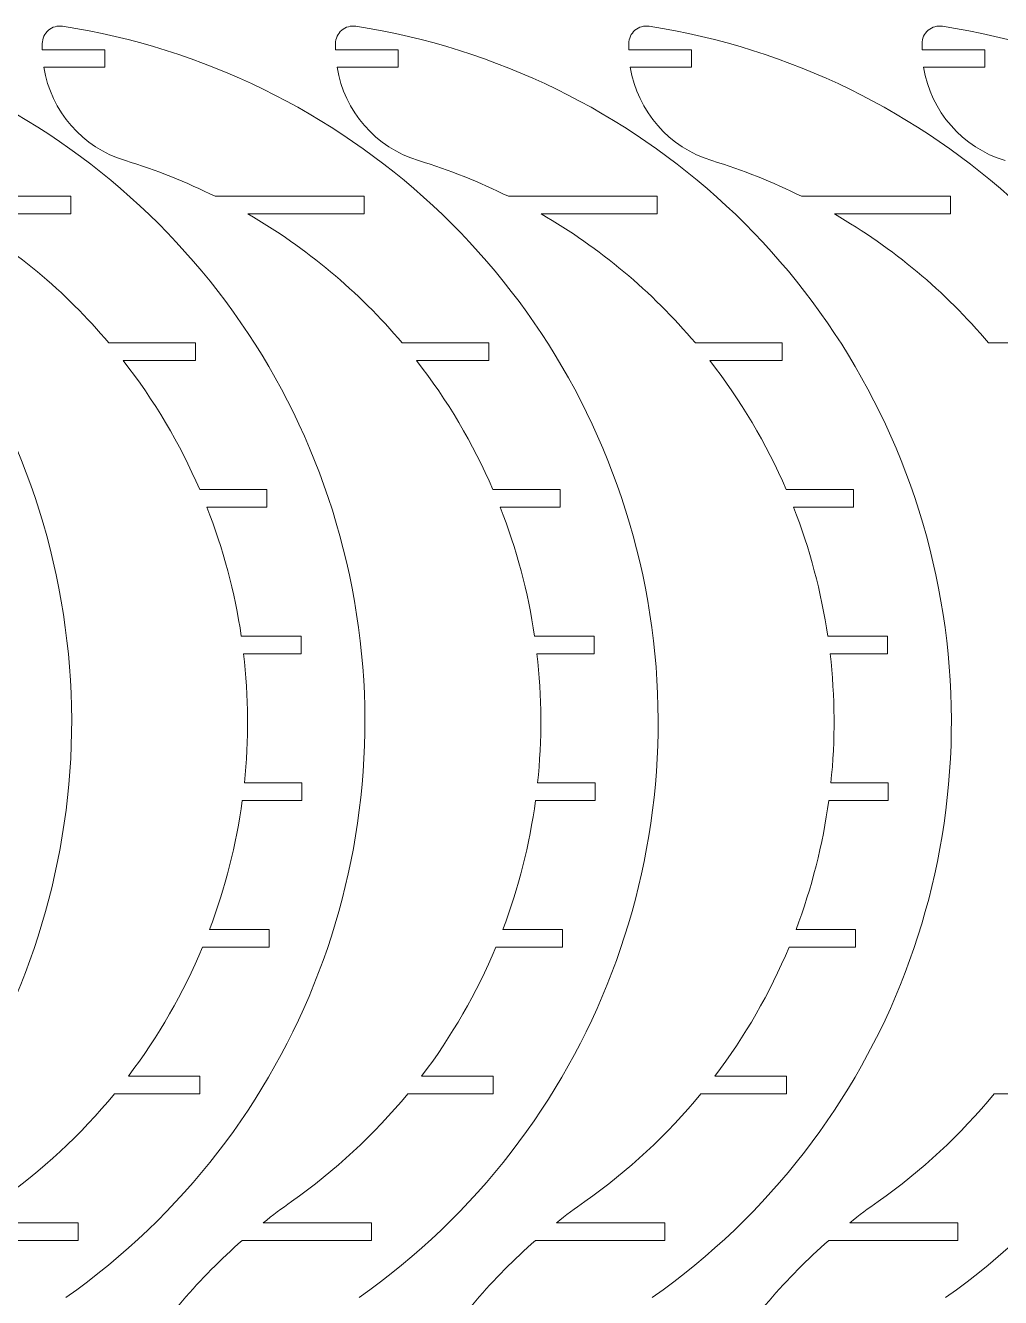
# Model space of a CAD drawing. Header units: millimetres. Extents: x -5830 to -1938, y -580 to 2011.
# Drawn here: x -5247.6 to -5081.3, y -72.1 to 144.8 of the extents above; entities that cross this region are included whole.
import ezdxf

# ---------------------------------------------------------------- set-up
doc = ezdxf.new("R2010")
doc.units = ezdxf.units.MM
doc.header["$MEASUREMENT"] = 0
doc.layers.add('layer 1', color=7, linetype='Continuous')

msp = doc.modelspace()

# ---------------------------------------------------------------- linework, layer by layer
at = {"layer": 'layer 1', "lineweight": 9}
for points in [[(-5290.6852, -72.1119), (-5250.648, -43.9736), (-5231.7079, 5.6574), (-5242.8199, 53.3151), (-5242.8199, 53.3151), (-5253.9318, 100.9729), (-5292.8696, 137.109), (-5341.2231, 144.6378)], [(-5290.6852, -72.1119), (-5250.648, -43.9736), (-5231.7079, 5.6574), (-5242.8199, 53.3151), (-5242.8199, 53.3151), (-5253.9318, 100.9729), (-5292.8696, 137.109), (-5341.2231, 144.6378)], [(-5240.6852, -72.1119), (-5200.648, -43.9736), (-5181.7079, 5.6574), (-5192.8199, 53.3151), (-5192.8199, 53.3151), (-5203.9318, 100.9729), (-5242.8696, 137.109), (-5291.2231, 144.6378)], [(-5240.6852, -72.1119), (-5200.648, -43.9736), (-5181.7079, 5.6574), (-5192.8199, 53.3151), (-5192.8199, 53.3151), (-5203.9318, 100.9729), (-5242.8696, 137.109), (-5291.2231, 144.6378)], [(-5241.2237, 144.6379), (-5242.0895, 144.7727), (-5242.971, 144.5223), (-5243.6366, 143.9523), (-5243.6366, 143.9523), (-5244.3021, 143.3824), (-5244.6852, 142.5499), (-5244.6852, 141.6736)], [(-5241.2237, 144.6379), (-5242.0895, 144.7727), (-5242.971, 144.5223), (-5243.6366, 143.9523), (-5243.6366, 143.9523), (-5244.3021, 143.3824), (-5244.6852, 142.5499), (-5244.6852, 141.6736)], [(-5190.6852, -72.1119), (-5150.648, -43.9736), (-5131.7079, 5.6574), (-5142.8199, 53.3151), (-5142.8199, 53.3151), (-5153.9318, 100.9729), (-5192.8696, 137.109), (-5241.2231, 144.6378)], [(-5190.6852, -72.1119), (-5150.648, -43.9736), (-5131.7079, 5.6574), (-5142.8199, 53.3151), (-5142.8199, 53.3151), (-5153.9318, 100.9729), (-5192.8696, 137.109), (-5241.2231, 144.6378)], [(-5191.2237, 144.6379), (-5192.0895, 144.7727), (-5192.971, 144.5223), (-5193.6366, 143.9523), (-5193.6366, 143.9523), (-5194.3021, 143.3824), (-5194.6852, 142.5499), (-5194.6852, 141.6736)], [(-5191.2237, 144.6379), (-5192.0895, 144.7727), (-5192.971, 144.5223), (-5193.6366, 143.9523), (-5193.6366, 143.9523), (-5194.3021, 143.3824), (-5194.6852, 142.5499), (-5194.6852, 141.6736)], [(-5140.6852, -72.1119), (-5100.648, -43.9736), (-5081.7079, 5.6574), (-5092.8199, 53.3151), (-5092.8199, 53.3151), (-5103.9318, 100.9729), (-5142.8696, 137.109), (-5191.2231, 144.6378)], [(-5140.6852, -72.1119), (-5100.648, -43.9736), (-5081.7079, 5.6574), (-5092.8199, 53.3151), (-5092.8199, 53.3151), (-5103.9318, 100.9729), (-5142.8696, 137.109), (-5191.2231, 144.6378)], [(-5141.2237, 144.6379), (-5142.0895, 144.7727), (-5142.971, 144.5223), (-5143.6366, 143.9523), (-5143.6366, 143.9523), (-5144.3021, 143.3824), (-5144.6852, 142.5499), (-5144.6852, 141.6736)], [(-5141.2237, 144.6379), (-5142.0895, 144.7727), (-5142.971, 144.5223), (-5143.6366, 143.9523), (-5143.6366, 143.9523), (-5144.3021, 143.3824), (-5144.6852, 142.5499), (-5144.6852, 141.6736)], [(-5090.6852, -72.1119), (-5050.648, -43.9736), (-5031.7079, 5.6574), (-5042.8199, 53.3151), (-5042.8199, 53.3151), (-5053.9318, 100.9729), (-5092.8696, 137.109), (-5141.2231, 144.6378)], [(-5090.6852, -72.1119), (-5050.648, -43.9736), (-5031.7079, 5.6574), (-5042.8199, 53.3151), (-5042.8199, 53.3151), (-5053.9318, 100.9729), (-5092.8696, 137.109), (-5141.2231, 144.6378)], [(-5091.2237, 144.6379), (-5092.0895, 144.7727), (-5092.971, 144.5223), (-5093.6366, 143.9523), (-5093.6366, 143.9523), (-5094.3021, 143.3824), (-5094.6852, 142.5499), (-5094.6852, 141.6736)], [(-5091.2237, 144.6379), (-5092.0895, 144.7727), (-5092.971, 144.5223), (-5093.6366, 143.9523), (-5093.6366, 143.9523), (-5094.3021, 143.3824), (-5094.6852, 142.5499), (-5094.6852, 141.6736)], [(-5040.6852, -72.1119), (-5000.648, -43.9736), (-4981.7079, 5.6574), (-4992.8199, 53.3151), (-4992.8199, 53.3151), (-5003.9318, 100.9729), (-5042.8696, 137.109), (-5091.2231, 144.6378)], [(-5040.6852, -72.1119), (-5000.648, -43.9736), (-4981.7079, 5.6574), (-4992.8199, 53.3151), (-4992.8199, 53.3151), (-5003.9318, 100.9729), (-5042.8696, 137.109), (-5091.2231, 144.6378)]]:
    msp.add_open_spline(points, degree=3, knots=[0, 0, 0, 0, 0.33333333, 0.33333333, 0.33333333, 0.33333333, 1, 1, 1, 1], dxfattribs=at)
for points in [[(-5244.6852, 140.849), (-5244.6852, 140.849), (-5244.6852, 141.6736), (-5244.6852, 141.6736)], [(-5244.6852, 140.849), (-5244.6852, 140.849), (-5244.6852, 141.6736), (-5244.6852, 141.6736)], [(-5194.6852, 140.849), (-5194.6852, 140.849), (-5194.6852, 141.6736), (-5194.6852, 141.6736)], [(-5194.6852, 140.849), (-5194.6852, 140.849), (-5194.6852, 141.6736), (-5194.6852, 141.6736)], [(-5144.6852, 140.849), (-5144.6852, 140.849), (-5144.6852, 141.6736), (-5144.6852, 141.6736)], [(-5144.6852, 140.849), (-5144.6852, 140.849), (-5144.6852, 141.6736), (-5144.6852, 141.6736)], [(-5094.6852, 140.849), (-5094.6852, 140.849), (-5094.6852, 141.6736), (-5094.6852, 141.6736)], [(-5094.6852, 140.849), (-5094.6852, 140.849), (-5094.6852, 141.6736), (-5094.6852, 141.6736)], [(-5244.6852, 140.849), (-5244.6852, 140.7786), (-5244.6849, 140.7083), (-5244.6841, 140.6379)], [(-5244.6852, 140.849), (-5244.6852, 140.7786), (-5244.6849, 140.7083), (-5244.6841, 140.6379)], [(-5234.0005, 140.6379), (-5234.0005, 140.6379), (-5244.6841, 140.6379), (-5244.6841, 140.6379)], [(-5234.0005, 140.6379), (-5234.0005, 140.6379), (-5244.6841, 140.6379), (-5244.6841, 140.6379)], [(-5234.0005, 140.6379), (-5234.0005, 140.6379), (-5234.0005, 137.6379), (-5234.0005, 137.6379)], [(-5234.0005, 140.6379), (-5234.0005, 140.6379), (-5234.0005, 137.6379), (-5234.0005, 137.6379)], [(-5194.6852, 140.849), (-5194.6852, 140.7786), (-5194.6849, 140.7083), (-5194.6841, 140.6379)], [(-5194.6852, 140.849), (-5194.6852, 140.7786), (-5194.6849, 140.7083), (-5194.6841, 140.6379)], [(-5184.0005, 140.6379), (-5184.0005, 140.6379), (-5194.6841, 140.6379), (-5194.6841, 140.6379)], [(-5184.0005, 140.6379), (-5184.0005, 140.6379), (-5194.6841, 140.6379), (-5194.6841, 140.6379)], [(-5184.0005, 140.6379), (-5184.0005, 140.6379), (-5184.0005, 137.6379), (-5184.0005, 137.6379)], [(-5184.0005, 140.6379), (-5184.0005, 140.6379), (-5184.0005, 137.6379), (-5184.0005, 137.6379)], [(-5144.6852, 140.849), (-5144.6852, 140.7786), (-5144.6849, 140.7083), (-5144.6841, 140.6379)], [(-5144.6852, 140.849), (-5144.6852, 140.7786), (-5144.6849, 140.7083), (-5144.6841, 140.6379)], [(-5134.0005, 140.6379), (-5134.0005, 140.6379), (-5144.6841, 140.6379), (-5144.6841, 140.6379)], [(-5134.0005, 140.6379), (-5134.0005, 140.6379), (-5144.6841, 140.6379), (-5144.6841, 140.6379)], [(-5134.0005, 140.6379), (-5134.0005, 140.6379), (-5134.0005, 137.6379), (-5134.0005, 137.6379)], [(-5134.0005, 140.6379), (-5134.0005, 140.6379), (-5134.0005, 137.6379), (-5134.0005, 137.6379)], [(-5094.6852, 140.849), (-5094.6852, 140.7786), (-5094.6849, 140.7083), (-5094.6841, 140.6379)], [(-5094.6852, 140.849), (-5094.6852, 140.7786), (-5094.6849, 140.7083), (-5094.6841, 140.6379)], [(-5084.0005, 140.6379), (-5084.0005, 140.6379), (-5094.6841, 140.6379), (-5094.6841, 140.6379)], [(-5084.0005, 140.6379), (-5084.0005, 140.6379), (-5094.6841, 140.6379), (-5094.6841, 140.6379)], [(-5084.0005, 140.6379), (-5084.0005, 140.6379), (-5084.0005, 137.6379), (-5084.0005, 137.6379)], [(-5084.0005, 140.6379), (-5084.0005, 140.6379), (-5084.0005, 137.6379), (-5084.0005, 137.6379)], [(-5244.4258, 137.6379), (-5243.2021, 130.115), (-5237.8089, 123.9416), (-5230.5186, 121.7186)], [(-5234.0005, 137.6379), (-5234.0005, 137.6379), (-5244.4258, 137.6379), (-5244.4258, 137.6379)], [(-5244.4258, 137.6379), (-5243.2021, 130.115), (-5237.8089, 123.9416), (-5230.5186, 121.7186)], [(-5234.0005, 137.6379), (-5234.0005, 137.6379), (-5244.4258, 137.6379), (-5244.4258, 137.6379)], [(-5194.4258, 137.6379), (-5193.2021, 130.115), (-5187.8089, 123.9416), (-5180.5186, 121.7186)], [(-5184.0005, 137.6379), (-5184.0005, 137.6379), (-5194.4258, 137.6379), (-5194.4258, 137.6379)], [(-5194.4258, 137.6379), (-5193.2021, 130.115), (-5187.8089, 123.9416), (-5180.5186, 121.7186)], [(-5184.0005, 137.6379), (-5184.0005, 137.6379), (-5194.4258, 137.6379), (-5194.4258, 137.6379)], [(-5144.4258, 137.6379), (-5143.2021, 130.115), (-5137.8089, 123.9416), (-5130.5186, 121.7186)], [(-5134.0005, 137.6379), (-5134.0005, 137.6379), (-5144.4258, 137.6379), (-5144.4258, 137.6379)], [(-5144.4258, 137.6379), (-5143.2021, 130.115), (-5137.8089, 123.9416), (-5130.5186, 121.7186)], [(-5134.0005, 137.6379), (-5134.0005, 137.6379), (-5144.4258, 137.6379), (-5144.4258, 137.6379)], [(-5094.4258, 137.6379), (-5093.2021, 130.115), (-5087.8089, 123.9416), (-5080.5186, 121.7186)], [(-5084.0005, 137.6379), (-5084.0005, 137.6379), (-5094.4258, 137.6379), (-5094.4258, 137.6379)], [(-5094.4258, 137.6379), (-5093.2021, 130.115), (-5087.8089, 123.9416), (-5080.5186, 121.7186)], [(-5084.0005, 137.6379), (-5084.0005, 137.6379), (-5094.4258, 137.6379), (-5094.4258, 137.6379)], [(-5215.2221, 115.6379), (-5220.1452, 118.0817), (-5225.2613, 120.1155), (-5230.5186, 121.7186)], [(-5215.2221, 115.6379), (-5220.1452, 118.0817), (-5225.2613, 120.1155), (-5230.5186, 121.7186)], [(-5165.2221, 115.6379), (-5170.1452, 118.0817), (-5175.2613, 120.1155), (-5180.5186, 121.7186)], [(-5165.2221, 115.6379), (-5170.1452, 118.0817), (-5175.2613, 120.1155), (-5180.5186, 121.7186)], [(-5115.2221, 115.6379), (-5120.1452, 118.0817), (-5125.2613, 120.1155), (-5130.5186, 121.7186)], [(-5115.2221, 115.6379), (-5120.1452, 118.0817), (-5125.2613, 120.1155), (-5130.5186, 121.7186)], [(-5239.8293, 115.6379), (-5239.8293, 115.6379), (-5265.2221, 115.6379), (-5265.2221, 115.6379)], [(-5239.8293, 115.6379), (-5239.8293, 115.6379), (-5265.2221, 115.6379), (-5265.2221, 115.6379)], [(-5239.8293, 115.6379), (-5239.8293, 115.6379), (-5239.8293, 112.6379), (-5239.8293, 112.6379)], [(-5239.8293, 115.6379), (-5239.8293, 115.6379), (-5239.8293, 112.6379), (-5239.8293, 112.6379)], [(-5189.8293, 115.6379), (-5189.8293, 115.6379), (-5215.2221, 115.6379), (-5215.2221, 115.6379)], [(-5189.8293, 115.6379), (-5189.8293, 115.6379), (-5215.2221, 115.6379), (-5215.2221, 115.6379)], [(-5189.8293, 115.6379), (-5189.8293, 115.6379), (-5189.8293, 112.6379), (-5189.8293, 112.6379)], [(-5189.8293, 115.6379), (-5189.8293, 115.6379), (-5189.8293, 112.6379), (-5189.8293, 112.6379)], [(-5139.8293, 115.6379), (-5139.8293, 115.6379), (-5165.2221, 115.6379), (-5165.2221, 115.6379)], [(-5139.8293, 115.6379), (-5139.8293, 115.6379), (-5165.2221, 115.6379), (-5165.2221, 115.6379)], [(-5139.8293, 115.6379), (-5139.8293, 115.6379), (-5139.8293, 112.6379), (-5139.8293, 112.6379)], [(-5139.8293, 115.6379), (-5139.8293, 115.6379), (-5139.8293, 112.6379), (-5139.8293, 112.6379)], [(-5089.8293, 115.6379), (-5089.8293, 115.6379), (-5115.2221, 115.6379), (-5115.2221, 115.6379)], [(-5089.8293, 115.6379), (-5089.8293, 115.6379), (-5115.2221, 115.6379), (-5115.2221, 115.6379)], [(-5089.8293, 115.6379), (-5089.8293, 115.6379), (-5089.8293, 112.6379), (-5089.8293, 112.6379)], [(-5089.8293, 115.6379), (-5089.8293, 115.6379), (-5089.8293, 112.6379), (-5089.8293, 112.6379)], [(-5233.3273, 90.6379), (-5240.7631, 99.4311), (-5249.662, 106.8738), (-5259.6313, 112.6379)], [(-5239.8293, 112.6379), (-5239.8293, 112.6379), (-5259.6313, 112.6379), (-5259.6313, 112.6379)], [(-5233.3273, 90.6379), (-5240.7631, 99.4311), (-5249.662, 106.8738), (-5259.6313, 112.6379)], [(-5239.8293, 112.6379), (-5239.8293, 112.6379), (-5259.6313, 112.6379), (-5259.6313, 112.6379)], [(-5183.3273, 90.6379), (-5190.7631, 99.4311), (-5199.662, 106.8738), (-5209.6313, 112.6379)], [(-5189.8293, 112.6379), (-5189.8293, 112.6379), (-5209.6313, 112.6379), (-5209.6313, 112.6379)], [(-5183.3273, 90.6379), (-5190.7631, 99.4311), (-5199.662, 106.8738), (-5209.6313, 112.6379)], [(-5189.8293, 112.6379), (-5189.8293, 112.6379), (-5209.6313, 112.6379), (-5209.6313, 112.6379)], [(-5133.3273, 90.6379), (-5140.7631, 99.4311), (-5149.662, 106.8738), (-5159.6313, 112.6379)], [(-5139.8293, 112.6379), (-5139.8293, 112.6379), (-5159.6313, 112.6379), (-5159.6313, 112.6379)], [(-5133.3273, 90.6379), (-5140.7631, 99.4311), (-5149.662, 106.8738), (-5159.6313, 112.6379)], [(-5139.8293, 112.6379), (-5139.8293, 112.6379), (-5159.6313, 112.6379), (-5159.6313, 112.6379)], [(-5083.3273, 90.6379), (-5090.7631, 99.4311), (-5099.662, 106.8738), (-5109.6313, 112.6379)], [(-5089.8293, 112.6379), (-5089.8293, 112.6379), (-5109.6313, 112.6379), (-5109.6313, 112.6379)], [(-5083.3273, 90.6379), (-5090.7631, 99.4311), (-5099.662, 106.8738), (-5109.6313, 112.6379)], [(-5089.8293, 112.6379), (-5089.8293, 112.6379), (-5109.6313, 112.6379), (-5109.6313, 112.6379)], [(-5218.5391, 90.6379), (-5218.5391, 90.6379), (-5233.3273, 90.6379), (-5233.3273, 90.6379)], [(-5218.5391, 90.6379), (-5218.5391, 90.6379), (-5233.3273, 90.6379), (-5233.3273, 90.6379)], [(-5218.5391, 90.6379), (-5218.5391, 90.6379), (-5218.5391, 87.6379), (-5218.5391, 87.6379)], [(-5218.5391, 90.6379), (-5218.5391, 90.6379), (-5218.5391, 87.6379), (-5218.5391, 87.6379)], [(-5168.5391, 90.6379), (-5168.5391, 90.6379), (-5183.3273, 90.6379), (-5183.3273, 90.6379)], [(-5168.5391, 90.6379), (-5168.5391, 90.6379), (-5183.3273, 90.6379), (-5183.3273, 90.6379)], [(-5168.5391, 90.6379), (-5168.5391, 90.6379), (-5168.5391, 87.6379), (-5168.5391, 87.6379)], [(-5168.5391, 90.6379), (-5168.5391, 90.6379), (-5168.5391, 87.6379), (-5168.5391, 87.6379)], [(-5118.5391, 90.6379), (-5118.5391, 90.6379), (-5133.3273, 90.6379), (-5133.3273, 90.6379)], [(-5118.5391, 90.6379), (-5118.5391, 90.6379), (-5133.3273, 90.6379), (-5133.3273, 90.6379)], [(-5118.5391, 90.6379), (-5118.5391, 90.6379), (-5118.5391, 87.6379), (-5118.5391, 87.6379)], [(-5118.5391, 90.6379), (-5118.5391, 90.6379), (-5118.5391, 87.6379), (-5118.5391, 87.6379)], [(-5068.5391, 90.6379), (-5068.5391, 90.6379), (-5083.3273, 90.6379), (-5083.3273, 90.6379)], [(-5068.5391, 90.6379), (-5068.5391, 90.6379), (-5083.3273, 90.6379), (-5083.3273, 90.6379)], [(-5217.8478, 65.6379), (-5221.2351, 73.4992), (-5225.6178, 80.8929), (-5230.8882, 87.6379)], [(-5218.5391, 87.6379), (-5218.5391, 87.6379), (-5230.8882, 87.6379), (-5230.8882, 87.6379)], [(-5217.8478, 65.6379), (-5221.2351, 73.4992), (-5225.6178, 80.8929), (-5230.8882, 87.6379)], [(-5218.5391, 87.6379), (-5218.5391, 87.6379), (-5230.8882, 87.6379), (-5230.8882, 87.6379)], [(-5167.8478, 65.6379), (-5171.2351, 73.4992), (-5175.6178, 80.8929), (-5180.8882, 87.6379)], [(-5168.5391, 87.6379), (-5168.5391, 87.6379), (-5180.8882, 87.6379), (-5180.8882, 87.6379)], [(-5167.8478, 65.6379), (-5171.2351, 73.4992), (-5175.6178, 80.8929), (-5180.8882, 87.6379)], [(-5168.5391, 87.6379), (-5168.5391, 87.6379), (-5180.8882, 87.6379), (-5180.8882, 87.6379)], [(-5117.8478, 65.6379), (-5121.2351, 73.4992), (-5125.6178, 80.8929), (-5130.8882, 87.6379)], [(-5118.5391, 87.6379), (-5118.5391, 87.6379), (-5130.8882, 87.6379), (-5130.8882, 87.6379)], [(-5117.8478, 65.6379), (-5121.2351, 73.4992), (-5125.6178, 80.8929), (-5130.8882, 87.6379)], [(-5118.5391, 87.6379), (-5118.5391, 87.6379), (-5130.8882, 87.6379), (-5130.8882, 87.6379)], [(-5206.3975, 65.6379), (-5206.3975, 65.6379), (-5217.8478, 65.6379), (-5217.8478, 65.6379)], [(-5206.3975, 65.6379), (-5206.3975, 65.6379), (-5217.8478, 65.6379), (-5217.8478, 65.6379)], [(-5206.3975, 65.6379), (-5206.3975, 65.6379), (-5206.3975, 62.6379), (-5206.3975, 62.6379)], [(-5206.3975, 65.6379), (-5206.3975, 65.6379), (-5206.3975, 62.6379), (-5206.3975, 62.6379)], [(-5156.3975, 65.6379), (-5156.3975, 65.6379), (-5167.8478, 65.6379), (-5167.8478, 65.6379)], [(-5156.3975, 65.6379), (-5156.3975, 65.6379), (-5167.8478, 65.6379), (-5167.8478, 65.6379)], [(-5156.3975, 65.6379), (-5156.3975, 65.6379), (-5156.3975, 62.6379), (-5156.3975, 62.6379)], [(-5156.3975, 65.6379), (-5156.3975, 65.6379), (-5156.3975, 62.6379), (-5156.3975, 62.6379)], [(-5106.3975, 65.6379), (-5106.3975, 65.6379), (-5117.8478, 65.6379), (-5117.8478, 65.6379)], [(-5106.3975, 65.6379), (-5106.3975, 65.6379), (-5117.8478, 65.6379), (-5117.8478, 65.6379)], [(-5106.3975, 65.6379), (-5106.3975, 65.6379), (-5106.3975, 62.6379), (-5106.3975, 62.6379)], [(-5106.3975, 65.6379), (-5106.3975, 65.6379), (-5106.3975, 62.6379), (-5106.3975, 62.6379)], [(-5210.7525, 40.6379), (-5211.862, 48.1704), (-5213.828, 55.5516), (-5216.6125, 62.6379)], [(-5206.3975, 62.6379), (-5206.3975, 62.6379), (-5216.6125, 62.6379), (-5216.6125, 62.6379)], [(-5210.7525, 40.6379), (-5211.862, 48.1704), (-5213.828, 55.5516), (-5216.6125, 62.6379)], [(-5206.3975, 62.6379), (-5206.3975, 62.6379), (-5216.6125, 62.6379), (-5216.6125, 62.6379)], [(-5160.7525, 40.6379), (-5161.862, 48.1704), (-5163.828, 55.5516), (-5166.6125, 62.6379)], [(-5156.3975, 62.6379), (-5156.3975, 62.6379), (-5166.6125, 62.6379), (-5166.6125, 62.6379)], [(-5160.7525, 40.6379), (-5161.862, 48.1704), (-5163.828, 55.5516), (-5166.6125, 62.6379)], [(-5156.3975, 62.6379), (-5156.3975, 62.6379), (-5166.6125, 62.6379), (-5166.6125, 62.6379)], [(-5110.7525, 40.6379), (-5111.862, 48.1704), (-5113.828, 55.5516), (-5116.6125, 62.6379)], [(-5106.3975, 62.6379), (-5106.3975, 62.6379), (-5116.6125, 62.6379), (-5116.6125, 62.6379)], [(-5110.7525, 40.6379), (-5111.862, 48.1704), (-5113.828, 55.5516), (-5116.6125, 62.6379)], [(-5106.3975, 62.6379), (-5106.3975, 62.6379), (-5116.6125, 62.6379), (-5116.6125, 62.6379)], [(-5200.5732, 40.6379), (-5200.5732, 40.6379), (-5210.7525, 40.6379), (-5210.7525, 40.6379)], [(-5200.5732, 40.6379), (-5200.5732, 40.6379), (-5210.7525, 40.6379), (-5210.7525, 40.6379)], [(-5200.5732, 40.6379), (-5200.5732, 40.6379), (-5200.5732, 37.6379), (-5200.5732, 37.6379)], [(-5200.5732, 40.6379), (-5200.5732, 40.6379), (-5200.5732, 37.6379), (-5200.5732, 37.6379)], [(-5150.5732, 40.6379), (-5150.5732, 40.6379), (-5160.7525, 40.6379), (-5160.7525, 40.6379)], [(-5150.5732, 40.6379), (-5150.5732, 40.6379), (-5160.7525, 40.6379), (-5160.7525, 40.6379)], [(-5150.5732, 40.6379), (-5150.5732, 40.6379), (-5150.5732, 37.6379), (-5150.5732, 37.6379)], [(-5150.5732, 40.6379), (-5150.5732, 40.6379), (-5150.5732, 37.6379), (-5150.5732, 37.6379)], [(-5100.5732, 40.6379), (-5100.5732, 40.6379), (-5110.7525, 40.6379), (-5110.7525, 40.6379)], [(-5100.5732, 40.6379), (-5100.5732, 40.6379), (-5110.7525, 40.6379), (-5110.7525, 40.6379)], [(-5100.5732, 40.6379), (-5100.5732, 40.6379), (-5100.5732, 37.6379), (-5100.5732, 37.6379)], [(-5100.5732, 40.6379), (-5100.5732, 40.6379), (-5100.5732, 37.6379), (-5100.5732, 37.6379)], [(-5200.5732, 37.6379), (-5200.5732, 37.6379), (-5210.357, 37.6379), (-5210.357, 37.6379)], [(-5200.5732, 37.6379), (-5200.5732, 37.6379), (-5210.357, 37.6379), (-5210.357, 37.6379)], [(-5210.2305, 15.6379), (-5209.4634, 22.9534), (-5209.5058, 30.3312), (-5210.3569, 37.6374)], [(-5210.2305, 15.6379), (-5209.4634, 22.9534), (-5209.5058, 30.3312), (-5210.3569, 37.6374)], [(-5150.5732, 37.6379), (-5150.5732, 37.6379), (-5160.357, 37.6379), (-5160.357, 37.6379)], [(-5150.5732, 37.6379), (-5150.5732, 37.6379), (-5160.357, 37.6379), (-5160.357, 37.6379)], [(-5160.2305, 15.6379), (-5159.4634, 22.9534), (-5159.5058, 30.3312), (-5160.3569, 37.6374)], [(-5160.2305, 15.6379), (-5159.4634, 22.9534), (-5159.5058, 30.3312), (-5160.3569, 37.6374)], [(-5100.5732, 37.6379), (-5100.5732, 37.6379), (-5110.357, 37.6379), (-5110.357, 37.6379)], [(-5100.5732, 37.6379), (-5100.5732, 37.6379), (-5110.357, 37.6379), (-5110.357, 37.6379)], [(-5110.2305, 15.6379), (-5109.4634, 22.9534), (-5109.5058, 30.3312), (-5110.3569, 37.6374)], [(-5110.2305, 15.6379), (-5109.4634, 22.9534), (-5109.5058, 30.3312), (-5110.3569, 37.6374)], [(-5200.439, 15.6379), (-5200.439, 15.6379), (-5210.2305, 15.6379), (-5210.2305, 15.6379)], [(-5200.439, 15.6379), (-5200.439, 15.6379), (-5210.2305, 15.6379), (-5210.2305, 15.6379)], [(-5200.439, 12.6379), (-5200.439, 12.6379), (-5200.439, 15.6379), (-5200.439, 15.6379)], [(-5200.439, 12.6379), (-5200.439, 12.6379), (-5200.439, 15.6379), (-5200.439, 15.6379)], [(-5150.439, 15.6379), (-5150.439, 15.6379), (-5160.2305, 15.6379), (-5160.2305, 15.6379)], [(-5150.439, 15.6379), (-5150.439, 15.6379), (-5160.2305, 15.6379), (-5160.2305, 15.6379)], [(-5150.439, 12.6379), (-5150.439, 12.6379), (-5150.439, 15.6379), (-5150.439, 15.6379)], [(-5150.439, 12.6379), (-5150.439, 12.6379), (-5150.439, 15.6379), (-5150.439, 15.6379)], [(-5100.439, 15.6379), (-5100.439, 15.6379), (-5110.2305, 15.6379), (-5110.2305, 15.6379)], [(-5100.439, 15.6379), (-5100.439, 15.6379), (-5110.2305, 15.6379), (-5110.2305, 15.6379)], [(-5100.439, 12.6379), (-5100.439, 12.6379), (-5100.439, 15.6379), (-5100.439, 15.6379)], [(-5100.439, 12.6379), (-5100.439, 12.6379), (-5100.439, 15.6379), (-5100.439, 15.6379)], [(-5216.1715, -9.3621), (-5213.4825, -2.2643), (-5211.6102, 5.1166), (-5210.591, 12.6379)], [(-5216.1715, -9.3621), (-5213.4825, -2.2643), (-5211.6102, 5.1166), (-5210.591, 12.6379)], [(-5200.439, 12.6379), (-5200.439, 12.6379), (-5210.591, 12.6379), (-5210.591, 12.6379)], [(-5200.439, 12.6379), (-5200.439, 12.6379), (-5210.591, 12.6379), (-5210.591, 12.6379)], [(-5166.1715, -9.3621), (-5163.4825, -2.2643), (-5161.6102, 5.1166), (-5160.591, 12.6379)], [(-5166.1715, -9.3621), (-5163.4825, -2.2643), (-5161.6102, 5.1166), (-5160.591, 12.6379)], [(-5150.439, 12.6379), (-5150.439, 12.6379), (-5160.591, 12.6379), (-5160.591, 12.6379)], [(-5150.439, 12.6379), (-5150.439, 12.6379), (-5160.591, 12.6379), (-5160.591, 12.6379)], [(-5116.1715, -9.3621), (-5113.4825, -2.2643), (-5111.6102, 5.1166), (-5110.591, 12.6379)], [(-5116.1715, -9.3621), (-5113.4825, -2.2643), (-5111.6102, 5.1166), (-5110.591, 12.6379)], [(-5100.439, 12.6379), (-5100.439, 12.6379), (-5110.591, 12.6379), (-5110.591, 12.6379)], [(-5100.439, 12.6379), (-5100.439, 12.6379), (-5110.591, 12.6379), (-5110.591, 12.6379)], [(-5206.0048, -9.3621), (-5206.0048, -9.3621), (-5216.1715, -9.3621), (-5216.1715, -9.3621)], [(-5206.0048, -9.3621), (-5206.0048, -9.3621), (-5216.1715, -9.3621), (-5216.1715, -9.3621)], [(-5206.0048, -12.3621), (-5206.0048, -12.3621), (-5206.0048, -9.3621), (-5206.0048, -9.3621)], [(-5206.0048, -12.3621), (-5206.0048, -12.3621), (-5206.0048, -9.3621), (-5206.0048, -9.3621)], [(-5156.0048, -9.3621), (-5156.0048, -9.3621), (-5166.1715, -9.3621), (-5166.1715, -9.3621)], [(-5156.0048, -9.3621), (-5156.0048, -9.3621), (-5166.1715, -9.3621), (-5166.1715, -9.3621)], [(-5156.0048, -12.3621), (-5156.0048, -12.3621), (-5156.0048, -9.3621), (-5156.0048, -9.3621)], [(-5156.0048, -12.3621), (-5156.0048, -12.3621), (-5156.0048, -9.3621), (-5156.0048, -9.3621)], [(-5106.0048, -9.3621), (-5106.0048, -9.3621), (-5116.1715, -9.3621), (-5116.1715, -9.3621)], [(-5106.0048, -9.3621), (-5106.0048, -9.3621), (-5116.1715, -9.3621), (-5116.1715, -9.3621)], [(-5106.0048, -12.3621), (-5106.0048, -12.3621), (-5106.0048, -9.3621), (-5106.0048, -9.3621)], [(-5106.0048, -12.3621), (-5106.0048, -12.3621), (-5106.0048, -9.3621), (-5106.0048, -9.3621)], [(-5230.0085, -34.3621), (-5224.8765, -27.5954), (-5220.6274, -20.2026), (-5217.3638, -12.3621)], [(-5230.0085, -34.3621), (-5224.8765, -27.5954), (-5220.6274, -20.2026), (-5217.3638, -12.3621)], [(-5206.0048, -12.3621), (-5206.0048, -12.3621), (-5217.3638, -12.3621), (-5217.3638, -12.3621)], [(-5206.0048, -12.3621), (-5206.0048, -12.3621), (-5217.3638, -12.3621), (-5217.3638, -12.3621)], [(-5180.0085, -34.3621), (-5174.8765, -27.5954), (-5170.6274, -20.2026), (-5167.3638, -12.3621)], [(-5180.0085, -34.3621), (-5174.8765, -27.5954), (-5170.6274, -20.2026), (-5167.3638, -12.3621)], [(-5156.0048, -12.3621), (-5156.0048, -12.3621), (-5167.3638, -12.3621), (-5167.3638, -12.3621)], [(-5156.0048, -12.3621), (-5156.0048, -12.3621), (-5167.3638, -12.3621), (-5167.3638, -12.3621)], [(-5130.0085, -34.3621), (-5124.8765, -27.5954), (-5120.6274, -20.2026), (-5117.3638, -12.3621)], [(-5130.0085, -34.3621), (-5124.8765, -27.5954), (-5120.6274, -20.2026), (-5117.3638, -12.3621)], [(-5106.0048, -12.3621), (-5106.0048, -12.3621), (-5117.3638, -12.3621), (-5117.3638, -12.3621)], [(-5106.0048, -12.3621), (-5106.0048, -12.3621), (-5117.3638, -12.3621), (-5117.3638, -12.3621)], [(-5217.8186, -34.3621), (-5217.8186, -34.3621), (-5230.0085, -34.3621), (-5230.0085, -34.3621)], [(-5217.8186, -34.3621), (-5217.8186, -34.3621), (-5230.0085, -34.3621), (-5230.0085, -34.3621)], [(-5217.8186, -37.3621), (-5217.8186, -37.3621), (-5217.8186, -34.3621), (-5217.8186, -34.3621)], [(-5217.8186, -37.3621), (-5217.8186, -37.3621), (-5217.8186, -34.3621), (-5217.8186, -34.3621)], [(-5167.8186, -34.3621), (-5167.8186, -34.3621), (-5180.0085, -34.3621), (-5180.0085, -34.3621)], [(-5167.8186, -34.3621), (-5167.8186, -34.3621), (-5180.0085, -34.3621), (-5180.0085, -34.3621)], [(-5167.8186, -37.3621), (-5167.8186, -37.3621), (-5167.8186, -34.3621), (-5167.8186, -34.3621)], [(-5167.8186, -37.3621), (-5167.8186, -37.3621), (-5167.8186, -34.3621), (-5167.8186, -34.3621)], [(-5117.8186, -34.3621), (-5117.8186, -34.3621), (-5130.0085, -34.3621), (-5130.0085, -34.3621)], [(-5117.8186, -34.3621), (-5117.8186, -34.3621), (-5130.0085, -34.3621), (-5130.0085, -34.3621)], [(-5117.8186, -37.3621), (-5117.8186, -37.3621), (-5117.8186, -34.3621), (-5117.8186, -34.3621)], [(-5117.8186, -37.3621), (-5117.8186, -37.3621), (-5117.8186, -34.3621), (-5117.8186, -34.3621)], [(-5252.1852, -55.7488), (-5244.7803, -50.5446), (-5238.1162, -44.3592), (-5232.3754, -37.3621)], [(-5252.1852, -55.7488), (-5244.7803, -50.5446), (-5238.1162, -44.3592), (-5232.3754, -37.3621)], [(-5217.8186, -37.3621), (-5217.8186, -37.3621), (-5232.3754, -37.3621), (-5232.3754, -37.3621)], [(-5217.8186, -37.3621), (-5217.8186, -37.3621), (-5232.3754, -37.3621), (-5232.3754, -37.3621)], [(-5202.1852, -55.7488), (-5194.7803, -50.5446), (-5188.1162, -44.3592), (-5182.3754, -37.3621)], [(-5202.1852, -55.7488), (-5194.7803, -50.5446), (-5188.1162, -44.3592), (-5182.3754, -37.3621)], [(-5167.8186, -37.3621), (-5167.8186, -37.3621), (-5182.3754, -37.3621), (-5182.3754, -37.3621)], [(-5167.8186, -37.3621), (-5167.8186, -37.3621), (-5182.3754, -37.3621), (-5182.3754, -37.3621)], [(-5152.1852, -55.7488), (-5144.7803, -50.5446), (-5138.1162, -44.3592), (-5132.3754, -37.3621)], [(-5152.1852, -55.7488), (-5144.7803, -50.5446), (-5138.1162, -44.3592), (-5132.3754, -37.3621)], [(-5117.8186, -37.3621), (-5117.8186, -37.3621), (-5132.3754, -37.3621), (-5132.3754, -37.3621)], [(-5117.8186, -37.3621), (-5117.8186, -37.3621), (-5132.3754, -37.3621), (-5132.3754, -37.3621)], [(-5102.1852, -55.7488), (-5094.7803, -50.5446), (-5088.1162, -44.3592), (-5082.3754, -37.3621)], [(-5102.1852, -55.7488), (-5094.7803, -50.5446), (-5088.1162, -44.3592), (-5082.3754, -37.3621)], [(-5067.8186, -37.3621), (-5067.8186, -37.3621), (-5082.3754, -37.3621), (-5082.3754, -37.3621)], [(-5067.8186, -37.3621), (-5067.8186, -37.3621), (-5082.3754, -37.3621), (-5082.3754, -37.3621)], [(-5202.1852, -55.7488), (-5203.8296, -56.9045), (-5205.4387, -58.1094), (-5207.0105, -59.3621)], [(-5202.1852, -55.7488), (-5203.8296, -56.9045), (-5205.4387, -58.1094), (-5207.0105, -59.3621)], [(-5152.1852, -55.7488), (-5153.8296, -56.9045), (-5155.4387, -58.1094), (-5157.0105, -59.3621)], [(-5152.1852, -55.7488), (-5153.8296, -56.9045), (-5155.4387, -58.1094), (-5157.0105, -59.3621)], [(-5102.1852, -55.7488), (-5103.8296, -56.9045), (-5105.4387, -58.1094), (-5107.0105, -59.3621)], [(-5102.1852, -55.7488), (-5103.8296, -56.9045), (-5105.4387, -58.1094), (-5107.0105, -59.3621)], [(-5238.5657, -59.3621), (-5238.5657, -59.3621), (-5257.0105, -59.3621), (-5257.0105, -59.3621)], [(-5238.5657, -59.3621), (-5238.5657, -59.3621), (-5257.0105, -59.3621), (-5257.0105, -59.3621)], [(-5238.5657, -62.3621), (-5238.5657, -62.3621), (-5238.5657, -59.3621), (-5238.5657, -59.3621)], [(-5238.5657, -62.3621), (-5238.5657, -62.3621), (-5238.5657, -59.3621), (-5238.5657, -59.3621)], [(-5188.5657, -59.3621), (-5188.5657, -59.3621), (-5207.0105, -59.3621), (-5207.0105, -59.3621)], [(-5188.5657, -59.3621), (-5188.5657, -59.3621), (-5207.0105, -59.3621), (-5207.0105, -59.3621)], [(-5188.5657, -62.3621), (-5188.5657, -62.3621), (-5188.5657, -59.3621), (-5188.5657, -59.3621)], [(-5188.5657, -62.3621), (-5188.5657, -62.3621), (-5188.5657, -59.3621), (-5188.5657, -59.3621)], [(-5138.5657, -59.3621), (-5138.5657, -59.3621), (-5157.0105, -59.3621), (-5157.0105, -59.3621)], [(-5138.5657, -59.3621), (-5138.5657, -59.3621), (-5157.0105, -59.3621), (-5157.0105, -59.3621)], [(-5138.5657, -62.3621), (-5138.5657, -62.3621), (-5138.5657, -59.3621), (-5138.5657, -59.3621)], [(-5138.5657, -62.3621), (-5138.5657, -62.3621), (-5138.5657, -59.3621), (-5138.5657, -59.3621)], [(-5088.5657, -59.3621), (-5088.5657, -59.3621), (-5107.0105, -59.3621), (-5107.0105, -59.3621)], [(-5088.5657, -59.3621), (-5088.5657, -59.3621), (-5107.0105, -59.3621), (-5107.0105, -59.3621)], [(-5088.5657, -62.3621), (-5088.5657, -62.3621), (-5088.5657, -59.3621), (-5088.5657, -59.3621)], [(-5088.5657, -62.3621), (-5088.5657, -62.3621), (-5088.5657, -59.3621), (-5088.5657, -59.3621)], [(-5238.5657, -62.3621), (-5238.5657, -62.3621), (-5260.5992, -62.3621), (-5260.5992, -62.3621)], [(-5238.5657, -62.3621), (-5238.5657, -62.3621), (-5260.5992, -62.3621), (-5260.5992, -62.3621)], [(-5210.5992, -62.3621), (-5217.8849, -68.748), (-5224.204, -76.1587), (-5229.3584, -84.3621)], [(-5210.5992, -62.3621), (-5217.8849, -68.748), (-5224.204, -76.1587), (-5229.3584, -84.3621)], [(-5188.5657, -62.3621), (-5188.5657, -62.3621), (-5210.5992, -62.3621), (-5210.5992, -62.3621)], [(-5188.5657, -62.3621), (-5188.5657, -62.3621), (-5210.5992, -62.3621), (-5210.5992, -62.3621)], [(-5160.5992, -62.3621), (-5167.8849, -68.748), (-5174.204, -76.1587), (-5179.3584, -84.3621)], [(-5160.5992, -62.3621), (-5167.8849, -68.748), (-5174.204, -76.1587), (-5179.3584, -84.3621)], [(-5138.5657, -62.3621), (-5138.5657, -62.3621), (-5160.5992, -62.3621), (-5160.5992, -62.3621)], [(-5138.5657, -62.3621), (-5138.5657, -62.3621), (-5160.5992, -62.3621), (-5160.5992, -62.3621)], [(-5110.5992, -62.3621), (-5117.8849, -68.748), (-5124.204, -76.1587), (-5129.3584, -84.3621)], [(-5110.5992, -62.3621), (-5117.8849, -68.748), (-5124.204, -76.1587), (-5129.3584, -84.3621)], [(-5088.5657, -62.3621), (-5088.5657, -62.3621), (-5110.5992, -62.3621), (-5110.5992, -62.3621)], [(-5088.5657, -62.3621), (-5088.5657, -62.3621), (-5110.5992, -62.3621), (-5110.5992, -62.3621)]]:
    msp.add_open_spline(points, degree=3, dxfattribs=at)

doc.saveas('drawing.dxf')
